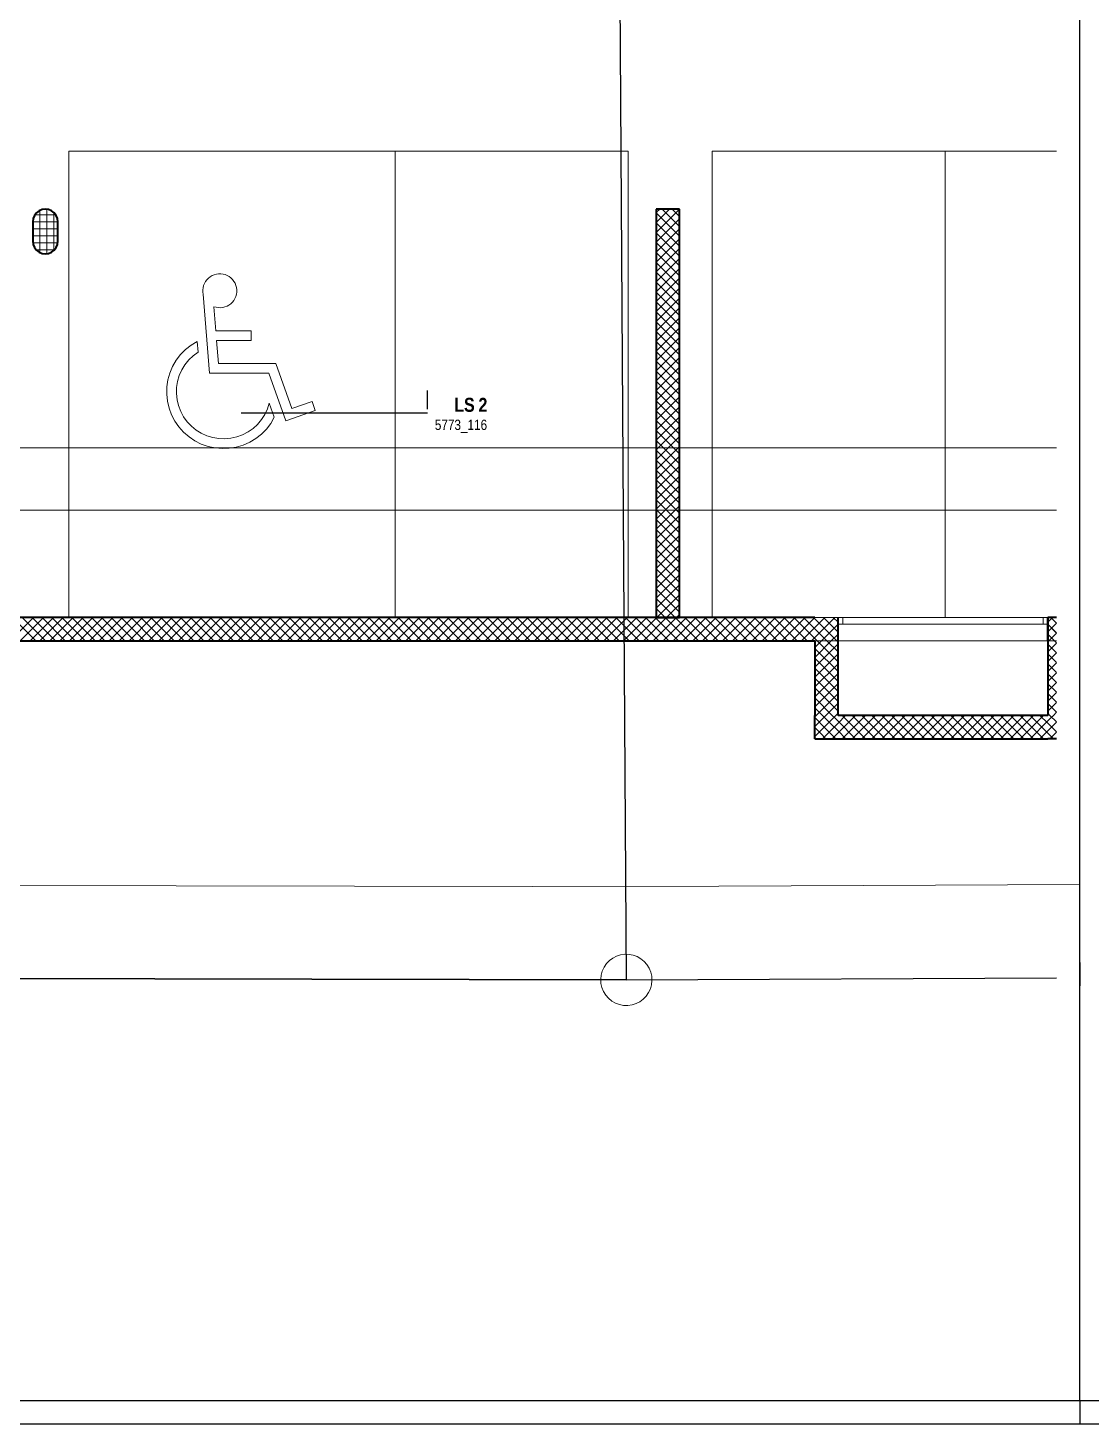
# Model space of a CAD drawing. Extents: x -1 to 1342, y -35 to 723.
# Drawn here: x 824.4 to 1052.4, y 0 to 299.5 of the extents above; entities that cross this region are included whole.
import ezdxf
from ezdxf.lldxf.tags import DXFTag

# ---------------------------------------------------------------- set-up
doc = ezdxf.new("R2010")
doc.units = 0
doc.layers.get('0').update_dxf_attribs({"lineweight": 18})
for name, color, linetype, lineweight in [('-1._UG_2_005 Situation', 7, 'Continuous', 18), ('-1._UG_3_000-2 Kataster Parzellenpunkte', 7, 'Continuous', 25), ('-1._UG_3_000-3 Kataster Parzellengrenzen', 7, 'Continuous', 25), ('-1._UG_3_010 Aussenwände', 7, 'Continuous', 25), ('-1._UG_3_010 Aussenwände Bauteilschraffuren', 7, 'Continuous', 25), ('-1._UG_3_010 Fenster', 7, 'Continuous', 25), ('-1._UG_3_015 Innenwände', 7, 'Continuous', 25), ('-1._UG_3_015 Innenwände Bauteilschraffuren', 7, 'Continuous', 25), ('-1._UG_3_020 Stützen', 7, 'Continuous', 25), ('-1._UG_3_020 Stützen Bauteilschraffuren', 7, 'Continuous', 25), ('-1._UG_3_027 Oberhalb', 7, 'Continuous', 25), ('-1._UG_3_035 Decken', 7, 'Continuous', 25), ('-1._UG_3_060 Möbel Einbau', 7, 'Continuous', 25), ('-1._UG_3_200 Schnittlinien', 7, 'Continuous', 25), ('910 Layout Planrahmen', 7, 'Continuous', 25)]:
    doc.layers.add(name, color=color, linetype=linetype, lineweight=lineweight)
doc.layers.add('GP_Kopf', color=7, linetype='Continuous', lineweight=25, true_color=0xffff80)
doc.styles.get("Standard").update_dxf_attribs({"font": 'arial.ttf'})
tags = doc.linetypes.add('Strich 1_0.5mm', pattern=[0.0055, 0.005, -0.0005]).pattern_tags.tags
tags[6:7] = [DXFTag(74, 4), DXFTag(75, 0), DXFTag(340, '0'), DXFTag(46, 1.0), DXFTag(50, 0.0), DXFTag(44, 0.0), DXFTag(45, 0.0)]
tags[4:5] = [DXFTag(74, 4), DXFTag(75, 0), DXFTag(340, '0'), DXFTag(46, 1.0), DXFTag(50, 0.0), DXFTag(44, 0.0), DXFTag(45, 0.0)]
tags = doc.linetypes.add('Strich 3_1mm Kanten', pattern=[0.004, 0.003, -0.001]).pattern_tags.tags
tags[6:7] = [DXFTag(74, 4), DXFTag(75, 0), DXFTag(340, '0'), DXFTag(46, 1.0), DXFTag(50, 0.0), DXFTag(44, 0.0), DXFTag(45, 0.0)]
tags[4:5] = [DXFTag(74, 4), DXFTag(75, 0), DXFTag(340, '0'), DXFTag(46, 1.0), DXFTag(50, 0.0), DXFTag(44, 0.0), DXFTag(45, 0.0)]
tags = doc.linetypes.add('Strichpunkt 3_1_1mm Achsen', pattern=[0.005, 0.003, -0.001, 0, -0.001]).pattern_tags.tags
tags[10:11] = [DXFTag(74, 4), DXFTag(75, 0), DXFTag(340, '0'), DXFTag(46, 1.0), DXFTag(50, 0.0), DXFTag(44, 0.0), DXFTag(45, 0.0)]
tags[8:9] = [DXFTag(74, 4), DXFTag(75, 0), DXFTag(340, '0'), DXFTag(46, 1.0), DXFTag(50, 0.0), DXFTag(44, 0.0), DXFTag(45, 0.0)]
tags[6:7] = [DXFTag(74, 4), DXFTag(75, 0), DXFTag(340, '0'), DXFTag(46, 1.0), DXFTag(50, 0.0), DXFTag(44, 0.0), DXFTag(45, 0.0)]
tags[4:5] = [DXFTag(74, 4), DXFTag(75, 0), DXFTag(340, '0'), DXFTag(46, 1.0), DXFTag(50, 0.0), DXFTag(44, 0.0), DXFTag(45, 0.0)]
tags = doc.linetypes.add('Strichpunkt 6_2_2mm Schnitt', pattern=[0.5, 0.3, -0.1, 0, -0.1]).pattern_tags.tags
tags[10:11] = [DXFTag(74, 4), DXFTag(75, 0), DXFTag(340, '0'), DXFTag(46, 1.0), DXFTag(50, 0.0), DXFTag(44, 0.0), DXFTag(45, 0.0)]
tags[8:9] = [DXFTag(74, 4), DXFTag(75, 0), DXFTag(340, '0'), DXFTag(46, 1.0), DXFTag(50, 0.0), DXFTag(44, 0.0), DXFTag(45, 0.0)]
tags[6:7] = [DXFTag(74, 4), DXFTag(75, 0), DXFTag(340, '0'), DXFTag(46, 1.0), DXFTag(50, 0.0), DXFTag(44, 0.0), DXFTag(45, 0.0)]
tags[4:5] = [DXFTag(74, 4), DXFTag(75, 0), DXFTag(340, '0'), DXFTag(46, 1.0), DXFTag(50, 0.0), DXFTag(44, 0.0), DXFTag(45, 0.0)]

# ---------------------------------------------------------------- blocks, each defined once
blk = doc.blocks.new('Polygon-A0SKLQGTLL')
at = {"color": 0, "linetype": 'ByBlock', "lineweight": -2, "ltscale": 0.25}
blk.add_line((1260, 0), (0, 0), dxfattribs=at)
blk = doc.blocks.new('Polygon-A0SKLQGZLL', base_point=(5, 5))
at = {"color": 0, "linetype": 'ByBlock', "lineweight": -2, "ltscale": 0.25}
blk.add_line((1255, 5), (5, 5), dxfattribs=at)
blk = doc.blocks.new('Blockreferenz-A0SKLQITLL', base_point=(106.71, 115.33))
at = {"color": 0, "linetype": 'ByBlock', "lineweight": -2, "ltscale": 130000}
for p, q in [((181.14, 116.78), (932.6, 115.33)), ((932.6, 115.33), (972.6, 115.38)), ((972.6, 115.38), (1050, 115.72))]:
    blk.add_line(p, q, dxfattribs=at)
blk = doc.blocks.new('Referenz-A0SKLQRXLL', base_point=(5, 5))
at = {"layer": '-1._UG_3_000-2 Kataster Parzellenpunkte', "color": 0, "linetype": 'Continuous', "lineweight": 13, "ltscale": 16.9}
for p, q in [((949.11, 99.42), (948.48, 98.77)), ((949.84, 99.96), (949.11, 99.42)), ((950.65, 100.37), (949.84, 99.96)), ((951.51, 100.65), (950.65, 100.37)), ((952.41, 100.78), (951.51, 100.65)), ((953.32, 100.76), (952.41, 100.78)), ((954.21, 100.59), (953.32, 100.76)), ((955.06, 100.27), (954.21, 100.59)), ((955.85, 99.82), (955.06, 100.27)), ((956.55, 99.25), (955.85, 99.82)), ((957.15, 98.56), (956.55, 99.25)), ((947.33, 96.32), (947.24, 95.42)), ((947.58, 97.19), (947.33, 96.32)), ((947.96, 98.02), (947.58, 97.19)), ((948.48, 98.77), (947.96, 98.02)), ((957.63, 97.79), (957.15, 98.56)), ((957.98, 96.95), (957.63, 97.79)), ((958.18, 96.07), (957.98, 96.95)), ((958.23, 95.16), (958.18, 96.07)), ((947.24, 95.42), (947.29, 94.51)), ((947.29, 94.51), (947.49, 93.62)), ((947.49, 93.62), (947.84, 92.78)), ((957.51, 92.56), (957.9, 93.38)), ((957.9, 93.38), (958.14, 94.26)), ((958.14, 94.26), (958.23, 95.16)), ((947.84, 92.78), (948.32, 92.01)), ((948.32, 92.01), (948.92, 91.33)), ((948.92, 91.33), (949.62, 90.75)), ((949.62, 90.75), (950.41, 90.3)), ((950.41, 90.3), (951.26, 89.99)), ((951.26, 89.99), (952.15, 89.82)), ((953.06, 89.8), (953.96, 89.93)), ((953.96, 89.93), (954.83, 90.2)), ((954.83, 90.2), (955.64, 90.61)), ((955.64, 90.61), (956.37, 91.16)), ((956.37, 91.16), (957, 91.81)), ((957, 91.81), (957.51, 92.56)), ((952.15, 89.82), (953.06, 89.8))]:
    blk.add_line(p, q, dxfattribs=at)
at = {"layer": '-1._UG_3_000-3 Kataster Parzellengrenzen', "color": 0, "linetype": 'Continuous', "lineweight": -2, "ltscale": 62.5}
for p, q in [((950.01, 500.35), (952.74, 95.29)), ((950.01, 500.35), (952.74, 95.29)), ((952.74, 95.29), (180.63, 96.78)), ((180.63, 96.78), (952.74, 95.29)), ((952.74, 95.29), (1045, 95.7)), ((952.74, 95.29), (1045, 95.7))]:
    blk.add_line(p, q, dxfattribs=at)
at = {"layer": '-1._UG_3_010 Aussenwände', "color": 0, "lineweight": 35}
for p, q in [((993.14, 173.03), (740.64, 173.03)), ((998.14, 171.63), (998.14, 173.03)), ((998.14, 168.03), (998.14, 171.63)), ((1045, 173.03), (1043.14, 173.03)), ((1043.14, 173.03), (1043.14, 168.03)), ((1045, 173.03), (1043.14, 173.03)), ((1043.14, 171.63), (1043.14, 173.03)), ((1043.14, 173.03), (1043.14, 168.03)), ((1043.14, 168.03), (1043.14, 171.63)), ((745.64, 168.03), (993.14, 168.03)), ((1043.14, 152.03), (998.14, 152.03)), ((993.14, 147.03), (1043.14, 147.03)), ((1045, 147.03), (1043.14, 147.03))]:
    blk.add_line(p, q, dxfattribs=at)
at = {"layer": '-1._UG_3_010 Aussenwände', "color": 0, "linetype": 'Strichpunkt 3_1_1mm Achsen', "lineweight": 13, "ltscale": 16.9}
for p, q in [((1043.14, 173.03), (998.14, 173.03)), ((998.14, 168.03), (998.14, 173.03)), ((998.14, 168.03), (1043.14, 168.03))]:
    blk.add_line(p, q, dxfattribs=at)
at = {"layer": '-1._UG_3_010 Aussenwände Bauteilschraffuren', "color": 0, "linetype": 'Continuous', "lineweight": 13, "ltscale": 0.0169}
for p, q in [((820.62, 168.03), (825.62, 173.03)), ((826.06, 168.03), (821.06, 173.03)), ((822.74, 168.03), (827.74, 173.03)), ((828.18, 168.03), (823.18, 173.03)), ((824.86, 168.03), (829.86, 173.03)), ((830.3, 168.03), (825.3, 173.03)), ((826.98, 168.03), (831.98, 173.03)), ((832.42, 168.03), (827.42, 173.03)), ((829.11, 168.03), (834.11, 173.03)), ((834.54, 168.03), (829.54, 173.03)), ((831.23, 168.03), (836.23, 173.03)), ((836.67, 168.03), (831.67, 173.03)), ((833.35, 168.03), (838.35, 173.03)), ((838.79, 168.03), (833.79, 173.03)), ((835.47, 168.03), (840.47, 173.03)), ((840.91, 168.03), (835.91, 173.03)), ((837.59, 168.03), (842.59, 173.03)), ((843.03, 168.03), (838.03, 173.03)), ((839.71, 168.03), (844.71, 173.03)), ((845.15, 168.03), (840.15, 173.03)), ((841.83, 168.03), (846.83, 173.03)), ((847.27, 168.03), (842.27, 173.03)), ((843.96, 168.03), (848.96, 173.03)), ((849.39, 168.03), (844.39, 173.03)), ((846.08, 168.03), (851.08, 173.03)), ((851.51, 168.03), (846.51, 173.03)), ((848.2, 168.03), (853.2, 173.03)), ((853.64, 168.03), (848.64, 173.03)), ((850.32, 168.03), (855.32, 173.03)), ((855.76, 168.03), (850.76, 173.03)), ((852.44, 168.03), (857.44, 173.03)), ((857.88, 168.03), (852.88, 173.03)), ((854.56, 168.03), (859.56, 173.03)), ((860, 168.03), (855, 173.03)), ((856.68, 168.03), (861.68, 173.03)), ((862.12, 168.03), (857.12, 173.03)), ((858.8, 168.03), (863.8, 173.03)), ((864.24, 168.03), (859.24, 173.03)), ((860.93, 168.03), (865.93, 173.03)), ((866.36, 168.03), (861.36, 173.03)), ((863.05, 168.03), (868.05, 173.03)), ((868.49, 168.03), (863.49, 173.03)), ((865.17, 168.03), (870.17, 173.03)), ((870.61, 168.03), (865.61, 173.03)), ((867.29, 168.03), (872.29, 173.03)), ((872.73, 168.03), (867.73, 173.03)), ((869.41, 168.03), (874.41, 173.03)), ((874.85, 168.03), (869.85, 173.03)), ((871.53, 168.03), (876.53, 173.03)), ((876.97, 168.03), (871.97, 173.03)), ((873.65, 168.03), (878.65, 173.03)), ((879.09, 168.03), (874.09, 173.03)), ((875.77, 168.03), (880.77, 173.03)), ((881.21, 168.03), (876.21, 173.03)), ((877.9, 168.03), (882.9, 173.03)), ((883.33, 168.03), (878.33, 173.03)), ((880.02, 168.03), (885.02, 173.03)), ((885.46, 168.03), (880.46, 173.03)), ((882.14, 168.03), (887.14, 173.03)), ((887.58, 168.03), (882.58, 173.03)), ((884.26, 168.03), (889.26, 173.03)), ((889.7, 168.03), (884.7, 173.03)), ((886.38, 168.03), (891.38, 173.03)), ((891.82, 168.03), (886.82, 173.03)), ((888.5, 168.03), (893.5, 173.03)), ((893.94, 168.03), (888.94, 173.03)), ((890.62, 168.03), (895.62, 173.03)), ((896.06, 168.03), (891.06, 173.03)), ((892.75, 168.03), (897.75, 173.03)), ((898.18, 168.03), (893.18, 173.03)), ((894.87, 168.03), (899.87, 173.03)), ((900.3, 168.03), (895.3, 173.03)), ((896.99, 168.03), (901.99, 173.03)), ((902.43, 168.03), (897.43, 173.03)), ((899.11, 168.03), (904.11, 173.03)), ((904.55, 168.03), (899.55, 173.03)), ((901.23, 168.03), (906.23, 173.03)), ((906.67, 168.03), (901.67, 173.03)), ((903.35, 168.03), (908.35, 173.03)), ((908.79, 168.03), (903.79, 173.03)), ((905.47, 168.03), (910.47, 173.03)), ((910.91, 168.03), (905.91, 173.03)), ((907.59, 168.03), (912.59, 173.03)), ((913.03, 168.03), (908.03, 173.03)), ((909.72, 168.03), (914.72, 173.03)), ((915.15, 168.03), (910.15, 173.03)), ((911.84, 168.03), (916.84, 173.03)), ((917.28, 168.03), (912.28, 173.03)), ((913.96, 168.03), (918.96, 173.03)), ((919.4, 168.03), (914.4, 173.03)), ((916.08, 168.03), (921.08, 173.03)), ((921.52, 168.03), (916.52, 173.03)), ((918.2, 168.03), (923.2, 173.03)), ((923.64, 168.03), (918.64, 173.03)), ((920.32, 168.03), (925.32, 173.03)), ((925.76, 168.03), (920.76, 173.03)), ((922.44, 168.03), (927.44, 173.03)), ((927.88, 168.03), (922.88, 173.03)), ((924.57, 168.03), (929.57, 173.03)), ((930, 168.03), (925, 173.03)), ((926.69, 168.03), (931.69, 173.03)), ((932.12, 168.03), (927.12, 173.03)), ((928.81, 168.03), (933.81, 173.03)), ((934.25, 168.03), (929.25, 173.03)), ((930.93, 168.03), (935.93, 173.03)), ((936.37, 168.03), (931.37, 173.03)), ((933.05, 168.03), (938.05, 173.03)), ((938.49, 168.03), (933.49, 173.03)), ((935.17, 168.03), (940.17, 173.03)), ((940.61, 168.03), (935.61, 173.03)), ((937.29, 168.03), (942.29, 173.03)), ((942.73, 168.03), (937.73, 173.03)), ((939.41, 168.03), (944.41, 173.03)), ((944.85, 168.03), (939.85, 173.03)), ((941.54, 168.03), (946.54, 173.03)), ((946.97, 168.03), (941.97, 173.03)), ((943.66, 168.03), (948.66, 173.03)), ((949.1, 168.03), (944.1, 173.03)), ((945.78, 168.03), (950.78, 173.03)), ((951.22, 168.03), (946.22, 173.03)), ((947.9, 168.03), (952.9, 173.03)), ((953.34, 168.03), (948.34, 173.03)), ((950.02, 168.03), (955.02, 173.03)), ((955.46, 168.03), (950.46, 173.03)), ((952.14, 168.03), (957.14, 173.03)), ((957.58, 168.03), (952.58, 173.03)), ((954.26, 168.03), (959.26, 173.03)), ((959.7, 168.03), (954.7, 173.03)), ((956.39, 168.03), (961.39, 173.03)), ((961.82, 168.03), (956.82, 173.03)), ((958.51, 168.03), (963.51, 173.03)), ((963.94, 168.03), (958.94, 173.03)), ((960.63, 168.03), (965.63, 173.03)), ((966.07, 168.03), (961.07, 173.03)), ((962.75, 168.03), (967.75, 173.03)), ((968.19, 168.03), (963.19, 173.03)), ((964.87, 168.03), (969.87, 173.03)), ((970.31, 168.03), (965.31, 173.03)), ((966.99, 168.03), (971.99, 173.03)), ((972.43, 168.03), (967.43, 173.03)), ((969.11, 168.03), (974.11, 173.03)), ((974.55, 168.03), (969.55, 173.03)), ((971.23, 168.03), (976.23, 173.03)), ((976.67, 168.03), (971.67, 173.03)), ((973.36, 168.03), (978.36, 173.03)), ((978.79, 168.03), (973.79, 173.03)), ((975.48, 168.03), (980.48, 173.03)), ((980.91, 168.03), (975.91, 173.03)), ((977.6, 168.03), (982.6, 173.03)), ((983.04, 168.03), (978.04, 173.03)), ((979.72, 168.03), (984.72, 173.03)), ((985.16, 168.03), (980.16, 173.03)), ((981.84, 168.03), (986.84, 173.03)), ((987.28, 168.03), (982.28, 173.03)), ((983.96, 168.03), (988.96, 173.03)), ((989.4, 168.03), (984.4, 173.03)), ((986.08, 168.03), (991.08, 173.03)), ((991.52, 168.03), (986.52, 173.03)), ((988.2, 168.03), (993.2, 173.03)), ((993.64, 168.03), (988.64, 173.03)), ((990.33, 168.03), (995.33, 173.03)), ((995.76, 168.03), (990.76, 173.03)), ((992.45, 168.03), (997.45, 173.03)), ((997.89, 168.03), (992.89, 173.03)), ((994.57, 168.03), (998.14, 171.6)), ((998.14, 169.89), (995.01, 173.03)), ((998.14, 172.02), (997.13, 173.03)), ((1043.14, 172.05), (1044.12, 173.03)), ((1043.14, 169.93), (1045, 171.79)), ((1045, 169.7), (1043.14, 171.56)), ((1045, 171.83), (1043.8, 173.03)), ((996.69, 168.03), (998.14, 169.48)), ((1044.55, 168.03), (1043.14, 169.44)), ((1043.36, 168.03), (1045, 169.67)), ((993.14, 151.75), (993.42, 152.03)), ((993.14, 149.63), (995.54, 152.03)), ((993.14, 147.51), (997.66, 152.03)), ((995.41, 149.29), (993.14, 151.56)), ((994.78, 147.03), (998.14, 150.39)), ((996.47, 150.35), (994.79, 152.03)), ((998.14, 148.68), (996.47, 150.35)), ((997.53, 151.42), (996.91, 152.03)), ((998.14, 150.8), (997.53, 151.42)), ((998.14, 150.39), (999.78, 152.03)), ((998.14, 148.27), (1001.9, 152.03)), ((1001.91, 147.03), (998.14, 150.8)), ((999.02, 147.03), (1004.02, 152.03)), ((1004.04, 147.03), (999.04, 152.03)), ((1001.15, 147.03), (1006.15, 152.03)), ((1006.16, 147.03), (1001.16, 152.03)), ((1003.27, 147.03), (1008.27, 152.03)), ((1008.28, 147.03), (1003.28, 152.03)), ((1005.39, 147.03), (1010.39, 152.03)), ((1010.4, 147.03), (1005.4, 152.03)), ((1007.51, 147.03), (1012.51, 152.03)), ((1012.52, 147.03), (1007.52, 152.03)), ((1009.63, 147.03), (1014.63, 152.03)), ((1014.64, 147.03), (1009.64, 152.03)), ((1011.75, 147.03), (1016.75, 152.03)), ((1016.76, 147.03), (1011.76, 152.03)), ((1013.87, 147.03), (1018.87, 152.03)), ((1018.89, 147.03), (1013.89, 152.03)), ((1016, 147.03), (1021, 152.03)), ((1021.01, 147.03), (1016.01, 152.03)), ((1018.12, 147.03), (1023.12, 152.03)), ((1023.13, 147.03), (1018.13, 152.03)), ((1020.24, 147.03), (1025.24, 152.03)), ((1025.25, 147.03), (1020.25, 152.03)), ((1022.36, 147.03), (1027.36, 152.03)), ((1027.37, 147.03), (1022.37, 152.03)), ((1024.48, 147.03), (1029.48, 152.03)), ((1029.49, 147.03), (1024.49, 152.03)), ((1026.6, 147.03), (1031.6, 152.03)), ((1031.61, 147.03), (1026.61, 152.03)), ((1028.72, 147.03), (1033.72, 152.03)), ((1033.73, 147.03), (1028.73, 152.03)), ((1030.84, 147.03), (1035.84, 152.03)), ((1035.86, 147.03), (1030.86, 152.03)), ((1032.97, 147.03), (1037.97, 152.03)), ((1037.98, 147.03), (1032.98, 152.03)), ((1035.09, 147.03), (1040.09, 152.03)), ((1040.1, 147.03), (1035.1, 152.03)), ((1037.21, 147.03), (1042.21, 152.03)), ((1042.22, 147.03), (1037.22, 152.03)), ((1039.33, 147.03), (1043.14, 150.84)), ((1043.14, 148.23), (1039.34, 152.03)), ((1043.14, 150.35), (1041.46, 152.03)), ((994.35, 148.23), (993.14, 149.44)), ((993.29, 147.17), (993.14, 147.32)), ((993.43, 147.03), (993.29, 147.17)), ((995.55, 147.03), (994.35, 148.23)), ((997.67, 147.03), (995.41, 149.29)), ((996.9, 147.03), (998.14, 148.27)), ((999.79, 147.03), (998.14, 148.68)), ((1041.45, 147.03), (1043.14, 148.72))]:
    blk.add_line(p, q, dxfattribs=at)
at = {"layer": '-1._UG_3_010 Fenster', "color": 0, "lineweight": 13}
for p, q in [((998.14, 173.03), (999.14, 173.03)), ((998.14, 173.03), (1043.14, 173.03)), ((999.14, 171.63), (998.14, 171.63)), ((999.14, 173.03), (999.14, 171.63)), ((999.14, 173.03), (1042.14, 173.03)), ((1042.14, 171.63), (999.14, 171.63)), ((1042.14, 173.03), (1043.14, 173.03)), ((1042.14, 171.63), (1042.14, 173.03)), ((1043.14, 171.63), (1042.14, 171.63)), ((998.14, 168.03), (1043.14, 168.03))]:
    blk.add_line(p, q, dxfattribs=at)
at = {"layer": '-1._UG_3_010 Fenster', "color": 0, "lineweight": 35}
for p, q in [((998.14, 171.63), (998.14, 173.03)), ((998.14, 171.63), (998.14, 173.03)), ((998.14, 168.03), (998.14, 171.63)), ((1043.14, 171.63), (1043.14, 173.03)), ((1043.14, 171.63), (1043.14, 173.03)), ((1043.14, 168.03), (1043.14, 171.63))]:
    blk.add_line(p, q, dxfattribs=at)
at = {"layer": '-1._UG_3_015 Innenwände', "color": 0, "lineweight": 35}
for p, q in [((964.14, 260.63), (959.14, 260.63)), ((959.14, 260.63), (959.14, 173.03)), ((964.14, 173.03), (964.14, 260.63)), ((959.14, 173.03), (964.14, 173.03)), ((993.14, 168.03), (993.14, 152.03)), ((998.14, 152.03), (998.14, 168.03)), ((1043.14, 168.03), (1043.14, 152.03)), ((993.14, 147.03), (993.14, 152.03))]:
    blk.add_line(p, q, dxfattribs=at)
at = {"layer": '-1._UG_3_015 Innenwände Bauteilschraffuren', "color": 0, "linetype": 'Continuous', "lineweight": 13, "ltscale": 0.0169}
for p, q in [((959.14, 259.88), (959.89, 260.63)), ((959.14, 257.76), (962.01, 260.63)), ((959.14, 255.64), (964.13, 260.63)), ((964.14, 256.93), (960.44, 260.63)), ((964.14, 259.05), (962.56, 260.63)), ((964.14, 254.81), (959.14, 259.81)), ((959.14, 253.52), (964.14, 258.52)), ((964.14, 252.68), (959.14, 257.68)), ((959.14, 251.39), (964.14, 256.39)), ((964.14, 250.56), (959.14, 255.56)), ((959.14, 249.27), (964.14, 254.27)), ((964.14, 248.44), (959.14, 253.44)), ((959.14, 247.15), (964.14, 252.15)), ((964.14, 246.32), (959.14, 251.32)), ((959.14, 245.03), (964.14, 250.03)), ((964.14, 244.2), (959.14, 249.2)), ((959.14, 242.91), (964.14, 247.91)), ((964.14, 242.08), (959.14, 247.08)), ((959.14, 240.79), (964.14, 245.79)), ((964.14, 239.96), (959.14, 244.96)), ((959.14, 238.67), (964.14, 243.67)), ((964.14, 237.83), (959.14, 242.83)), ((959.14, 236.55), (964.14, 241.55)), ((964.14, 235.71), (959.14, 240.71)), ((959.14, 234.42), (964.14, 239.42)), ((964.14, 233.59), (959.14, 238.59)), ((959.14, 232.3), (964.14, 237.3)), ((964.14, 231.47), (959.14, 236.47)), ((959.14, 230.18), (964.14, 235.18)), ((964.14, 229.35), (959.14, 234.35)), ((959.14, 228.06), (964.14, 233.06)), ((964.14, 227.23), (959.14, 232.23)), ((959.14, 225.94), (964.14, 230.94)), ((964.14, 225.11), (959.14, 230.11)), ((959.14, 223.82), (964.14, 228.82)), ((964.14, 222.99), (959.14, 227.99)), ((959.14, 221.7), (964.14, 226.7)), ((964.14, 220.86), (959.14, 225.86)), ((959.14, 219.57), (964.14, 224.57)), ((964.14, 218.74), (959.14, 223.74)), ((959.14, 217.45), (964.14, 222.45)), ((964.14, 216.62), (959.14, 221.62)), ((959.14, 215.33), (964.14, 220.33)), ((964.14, 214.5), (959.14, 219.5)), ((959.14, 213.21), (964.14, 218.21)), ((964.14, 212.38), (959.14, 217.38)), ((959.14, 211.09), (964.14, 216.09)), ((964.14, 210.26), (959.14, 215.26)), ((959.14, 208.97), (964.14, 213.97)), ((964.14, 208.14), (959.14, 213.14)), ((959.14, 206.85), (964.14, 211.85)), ((964.14, 206.02), (959.14, 211.02)), ((959.14, 204.73), (964.14, 209.73)), ((964.14, 203.89), (959.14, 208.89)), ((959.14, 202.6), (964.14, 207.6)), ((964.14, 201.77), (959.14, 206.77)), ((959.14, 200.48), (964.14, 205.48)), ((964.14, 199.65), (959.14, 204.65)), ((959.14, 198.36), (964.14, 203.36)), ((964.14, 197.53), (959.14, 202.53)), ((959.14, 196.24), (964.14, 201.24)), ((964.14, 195.41), (959.14, 200.41)), ((959.14, 194.12), (964.14, 199.12)), ((964.14, 193.29), (959.14, 198.29)), ((959.14, 192), (964.14, 197)), ((964.14, 191.17), (959.14, 196.17)), ((959.14, 189.88), (964.14, 194.88)), ((964.14, 189.04), (959.14, 194.04)), ((959.14, 187.75), (964.14, 192.75)), ((964.14, 186.92), (959.14, 191.92)), ((959.14, 185.63), (964.14, 190.63)), ((964.14, 184.8), (959.14, 189.8)), ((959.14, 183.51), (964.14, 188.51)), ((964.14, 182.68), (959.14, 187.68)), ((959.14, 181.39), (964.14, 186.39)), ((964.14, 180.56), (959.14, 185.56)), ((959.14, 179.27), (964.14, 184.27)), ((964.14, 178.44), (959.14, 183.44)), ((959.14, 177.15), (964.14, 182.15)), ((964.14, 176.32), (959.14, 181.32)), ((959.14, 175.03), (964.14, 180.03)), ((964.14, 174.2), (959.14, 179.2)), ((963.19, 173.03), (959.14, 177.07)), ((959.26, 173.03), (964.14, 177.91)), ((961.07, 173.03), (959.14, 174.95)), ((961.39, 173.03), (964.14, 175.78)), ((963.51, 173.03), (964.14, 173.66)), ((1043.14, 172.05), (1044.12, 173.03)), ((1043.14, 169.93), (1045, 171.79)), ((1044.91, 169.8), (1043.14, 171.56)), ((1045, 171.83), (1043.8, 173.03)), ((993.14, 166.6), (994.57, 168.03)), ((993.14, 164.48), (996.69, 168.03)), ((998.14, 163.53), (993.64, 168.03)), ((998.14, 165.65), (995.76, 168.03)), ((998.14, 167.77), (997.89, 168.03)), ((1043.85, 168.73), (1043.14, 169.44)), ((1043.14, 167.81), (1043.36, 168.03)), ((1045, 167.58), (1044.55, 168.03)), ((993.14, 162.36), (998.14, 167.36)), ((998.14, 161.41), (993.14, 166.41)), ((993.14, 160.24), (998.14, 165.24)), ((1043.14, 165.69), (1045, 167.55)), ((1045, 165.46), (1043.14, 167.32)), ((1043.14, 163.57), (1045, 165.43)), ((1045, 163.34), (1043.14, 165.2)), ((998.14, 159.29), (993.14, 164.29)), ((993.14, 158.12), (998.14, 163.12)), ((998.14, 157.17), (993.14, 162.17)), ((1043.14, 161.45), (1045, 163.3)), ((1045, 161.22), (1043.14, 163.08)), ((993.14, 155.99), (998.14, 160.99)), ((998.14, 155.04), (993.14, 160.04)), ((993.14, 153.87), (998.14, 158.87)), ((1043.14, 159.32), (1045, 161.18)), ((1045, 159.1), (1043.14, 160.96)), ((1043.14, 157.2), (1045, 159.06)), ((1045, 156.98), (1043.14, 158.83)), ((998.14, 152.92), (993.14, 157.92)), ((996.91, 152.03), (993.14, 155.8)), ((993.42, 152.03), (998.14, 156.75)), ((1043.14, 155.08), (1045, 156.94)), ((1045, 154.85), (1043.14, 156.71)), ((994.79, 152.03), (993.14, 153.68)), ((995.54, 152.03), (998.14, 154.63)), ((1043.14, 152.96), (1045, 154.82)), ((1045, 152.73), (1043.14, 154.59)), ((997.66, 152.03), (998.14, 152.51)), ((1043.58, 152.03), (1043.14, 152.47)), ((1043.14, 150.84), (1043.74, 151.43)), ((1043.14, 148.72), (1044.8, 150.37)), ((1045, 148.49), (1043.14, 150.35)), ((1045, 150.61), (1043.58, 152.03)), ((1043.74, 151.43), (1044.33, 152.03)), ((1044.33, 152.03), (1045, 152.7)), ((1044.8, 150.37), (1045, 150.58)), ((1044.34, 147.03), (1043.14, 148.23)), ((1043.57, 147.03), (1045, 148.46))]:
    blk.add_line(p, q, dxfattribs=at)
at = {"layer": '-1._UG_3_020 Stützen', "color": 0, "linetype": 'Continuous', "lineweight": 35, "ltscale": 122.499998}
for p, q in [((828.14, 260.63), (827.44, 260.54)), ((828.84, 260.54), (828.14, 260.63)), ((825.53, 258.63), (825.44, 257.93)), ((825.44, 257.93), (825.44, 253.73)), ((825.8, 259.28), (825.53, 258.63)), ((826.23, 259.84), (825.8, 259.28)), ((826.79, 260.27), (826.23, 259.84)), ((827.44, 260.54), (826.79, 260.27)), ((829.49, 260.27), (828.84, 260.54)), ((830.05, 259.84), (829.49, 260.27)), ((830.48, 259.28), (830.05, 259.84)), ((830.75, 258.63), (830.48, 259.28)), ((830.84, 257.93), (830.75, 258.63)), ((830.84, 253.73), (830.84, 257.93)), ((825.44, 253.73), (825.53, 253.03)), ((825.53, 253.03), (825.8, 252.38)), ((825.8, 252.38), (826.23, 251.82)), ((826.23, 251.82), (826.79, 251.39)), ((829.49, 251.39), (830.05, 251.82)), ((830.05, 251.82), (830.48, 252.38)), ((830.48, 252.38), (830.75, 253.03)), ((830.75, 253.03), (830.84, 253.73)), ((826.79, 251.39), (827.44, 251.12)), ((827.44, 251.12), (828.14, 251.03)), ((828.14, 251.03), (828.84, 251.12)), ((828.84, 251.12), (829.49, 251.39))]:
    blk.add_line(p, q, dxfattribs=at)
at = {"layer": '-1._UG_3_020 Stützen Bauteilschraffuren', "color": 0, "linetype": 'Continuous', "lineweight": 13, "ltscale": 0.0169}
for p, q in [((828.44, 260.6), (828.44, 251.05)), ((830.84, 257.93), (825.44, 257.93)), ((830.38, 259.43), (825.9, 259.43)), ((826.94, 260.34), (826.94, 251.31)), ((829.94, 259.93), (829.94, 251.73)), ((830.84, 256.43), (825.44, 256.43)), ((830.84, 254.93), (825.44, 254.93)), ((830.82, 253.43), (825.46, 253.43)), ((830.14, 251.93), (826.14, 251.93))]:
    blk.add_line(p, q, dxfattribs=at)
at = {"layer": '-1._UG_3_027 Oberhalb', "color": 0, "linetype": 'Strichpunkt 6_2_2mm Schnitt', "lineweight": 13, "ltscale": 16.9}
blk.add_line((1045, 196.03), (721.54, 196.03), dxfattribs=at)
at = {"layer": '-1._UG_3_035 Decken', "color": 0, "linetype": 'Continuous', "lineweight": 13, "ltscale": 16.9}
for p, q in [((652.14, 209.43), (1045, 209.43)), ((1045, 168.03), (652.14, 168.03)), ((1045, 168.03), (652.14, 168.03)), ((1045, 168.03), (652.14, 168.03)), ((1043.14, 168.03), (998.14, 168.03)), ((998.14, 168.03), (998.14, 152.03)), ((998.14, 152.03), (998.14, 168.03)), ((998.14, 168.03), (1043.14, 168.03)), ((1043.14, 152.03), (1043.14, 168.03)), ((1043.14, 168.03), (1043.14, 152.03)), ((998.14, 152.03), (1043.14, 152.03)), ((1043.14, 152.03), (998.14, 152.03))]:
    blk.add_line(p, q, dxfattribs=at)
at = {"layer": '-1._UG_3_035 Decken', "color": 0, "linetype": 'Strich 3_1mm Kanten', "lineweight": 13, "ltscale": 2197}
blk.add_line((1045, 168.03), (652.14, 168.03), dxfattribs=at)
at = {"layer": '-1._UG_3_060 Möbel Einbau', "color": 0, "lineweight": 13}
for p, q in [((833.14, 173.03), (833.14, 273.03)), ((903.14, 273.03), (833.14, 273.03)), ((903.14, 173.03), (903.14, 273.03)), ((953.14, 273.03), (903.14, 273.03)), ((903.14, 173.03), (903.14, 273.03)), ((953.14, 173.03), (953.14, 273.03)), ((971.14, 173.03), (971.14, 273.03)), ((1021.14, 273.03), (971.14, 273.03)), ((1021.14, 173.03), (1021.14, 273.03)), ((1021.14, 173.03), (1021.14, 273.03)), ((1045, 273.03), (1021.14, 273.03)), ((861.98, 242.38), (863.34, 225.41)), ((864.7, 234.53), (864.29, 239.7)), ((872.27, 234.53), (864.7, 234.53)), ((872.27, 232.44), (872.27, 234.53)), ((860.89, 229.96), (860.71, 232.26)), ((865.27, 227.49), (864.87, 232.44)), ((864.87, 232.44), (872.27, 232.44)), ((863.34, 225.41), (876.08, 225.41)), ((877.55, 227.49), (865.27, 227.49)), ((876.08, 225.41), (879.74, 215.18)), ((881, 217.84), (877.55, 227.49)), ((877.24, 215.98), (876.16, 219.01)), ((885.33, 219.39), (881, 217.84)), ((886.04, 217.43), (885.33, 219.39)), ((879.74, 215.18), (886.04, 217.43)), ((903.14, 173.03), (833.14, 173.03)), ((953.14, 173.03), (903.14, 173.03)), ((1021.14, 173.03), (971.14, 173.03)), ((1045, 173.03), (1021.14, 173.03))]:
    blk.add_line(p, q, dxfattribs=at)
at = {"layer": '-1._UG_3_060 Möbel Einbau', "color": 0, "linetype": 'Continuous', "lineweight": 13, "ltscale": 16.9}
for p, q in [((863.11, 245.83), (862.78, 245.48)), ((863.49, 246.12), (863.11, 245.83)), ((863.9, 246.37), (863.49, 246.12)), ((864.35, 246.56), (863.9, 246.37)), ((864.81, 246.69), (864.35, 246.56)), ((865.29, 246.75), (864.81, 246.69)), ((865.77, 246.76), (865.29, 246.75)), ((866.25, 246.7), (865.77, 246.76)), ((866.71, 246.57), (866.25, 246.7)), ((867.16, 246.39), (866.71, 246.57)), ((867.57, 246.15), (867.16, 246.39)), ((867.95, 245.86), (867.57, 246.15)), ((868.29, 245.52), (867.95, 245.86)), ((861.97, 243.76), (861.91, 243.28)), ((861.91, 243.28), (861.92, 242.83)), ((861.92, 242.83), (861.98, 242.38)), ((862.08, 244.23), (861.97, 243.76)), ((862.26, 244.67), (862.08, 244.23)), ((862.49, 245.09), (862.26, 244.67)), ((862.78, 245.48), (862.49, 245.09)), ((868.59, 245.13), (868.29, 245.52)), ((868.83, 244.72), (868.59, 245.13)), ((869.01, 244.27), (868.83, 244.72)), ((869.13, 243.81), (869.01, 244.27)), ((869.12, 242.37), (869.18, 242.85)), ((869.19, 243.33), (869.13, 243.81)), ((869.18, 242.85), (869.19, 243.33)), ((864.29, 239.7), (864.75, 239.57)), ((866.18, 239.53), (866.65, 239.65)), ((866.65, 239.65), (867.1, 239.82)), ((867.1, 239.82), (867.52, 240.05)), ((867.52, 240.05), (867.91, 240.34)), ((867.91, 240.34), (868.25, 240.68)), ((868.25, 240.68), (868.55, 241.05)), ((868.55, 241.05), (868.8, 241.47)), ((868.8, 241.47), (868.99, 241.91)), ((868.99, 241.91), (869.12, 242.37)), ((864.75, 239.57), (865.23, 239.49)), ((865.23, 239.49), (865.71, 239.48)), ((865.71, 239.48), (866.18, 239.53)), ((859.4, 231.46), (858.2, 230.51)), ((860.71, 232.26), (859.4, 231.46)), ((856.2, 228.21), (855.44, 226.88)), ((857.13, 229.42), (856.2, 228.21)), ((858.2, 230.51), (857.13, 229.42)), ((858.89, 228.27), (858.07, 227.24)), ((859.83, 229.18), (858.89, 228.27)), ((860.89, 229.96), (859.83, 229.18)), ((854.84, 225.47), (854.43, 224)), ((855.44, 226.88), (854.84, 225.47)), ((856.86, 224.92), (856.49, 223.66)), ((857.39, 226.12), (856.86, 224.92)), ((858.07, 227.24), (857.39, 226.12)), ((854.21, 222.49), (854.17, 220.96)), ((854.43, 224), (854.21, 222.49)), ((856.29, 222.36), (856.25, 221.05)), ((856.49, 223.66), (856.29, 222.36)), ((854.17, 220.96), (854.33, 219.44)), ((854.33, 219.44), (854.68, 217.95)), ((856.25, 221.05), (856.39, 219.75)), ((856.39, 219.75), (856.69, 218.47)), ((875.76, 217.76), (876.16, 219.01)), ((854.68, 217.95), (855.21, 216.52)), ((855.21, 216.52), (855.91, 215.16)), ((856.69, 218.47), (857.16, 217.25)), ((857.16, 217.25), (857.78, 216.09)), ((857.78, 216.09), (858.55, 215.03)), ((874.5, 215.47), (875.2, 216.57)), ((875.2, 216.57), (875.76, 217.76)), ((876.47, 214.66), (877.24, 215.98)), ((855.91, 215.16), (856.78, 213.9)), ((856.78, 213.9), (857.8, 212.76)), ((857.8, 212.76), (858.96, 211.76)), ((858.55, 215.03), (859.45, 214.07)), ((859.45, 214.07), (860.46, 213.24)), ((860.46, 213.24), (861.58, 212.54)), ((870.45, 212.21), (871.61, 212.82)), ((871.61, 212.82), (872.68, 213.58)), ((872.68, 213.58), (873.65, 214.46)), ((873.65, 214.46), (874.5, 215.47)), ((874.47, 212.36), (875.54, 213.45)), ((875.54, 213.45), (876.47, 214.66)), ((858.96, 211.76), (860.23, 210.91)), ((860.23, 210.91), (861.59, 210.23)), ((861.58, 212.54), (862.77, 212)), ((861.59, 210.23), (863.04, 209.72)), ((862.77, 212), (864.03, 211.62)), ((863.04, 209.72), (864.53, 209.4)), ((864.03, 211.62), (865.32, 211.4)), ((865.32, 211.4), (866.63, 211.35)), ((866.63, 211.35), (867.94, 211.47)), ((867.94, 211.47), (869.22, 211.76)), ((869.09, 209.57), (870.56, 210.01)), ((869.22, 211.76), (870.45, 212.21)), ((870.56, 210.01), (871.96, 210.63)), ((871.96, 210.63), (873.27, 211.41)), ((873.27, 211.41), (874.47, 212.36)), ((864.53, 209.4), (866.05, 209.27)), ((866.05, 209.27), (867.58, 209.32)), ((867.58, 209.32), (869.09, 209.57))]:
    blk.add_line(p, q, dxfattribs=at)
at = {"layer": '-1._UG_3_200 Schnittlinien', "color": 0, "lineweight": -2}
blk.add_line((910.13, 217.71), (910.13, 221.71), dxfattribs=at)
at = {"layer": '-1._UG_3_200 Schnittlinien', "color": 0, "linetype": 'Strichpunkt 6_2_2mm Schnitt', "lineweight": -2, "ltscale": 62.5}
blk.add_line((870.13, 216.91), (910.13, 216.91), dxfattribs=at)
at = {"layer": '910 Layout Planrahmen', "color": 0, "lineweight": 13}
blk.add_line((1050, 595.03), (1050, 5), dxfattribs=at)
at = {"layer": '-1._UG_3_200 Schnittlinien', "color": 0, "linetype": 'Continuous', "lineweight": 13, "ltscale": 0.0169, "attachment_point": 1}
for s, insert, char_height in [('{\\fArial Narrow|b1|i0;LS}', (915.83, 220.15), 3), ('{\\fArial Narrow|b1|i0;2}', (921.03, 220.15), 3), ('{\\fArial Narrow;5773_116}', (911.67, 215.46), 2.2)]:
    blk.add_mtext(s, dxfattribs=dict(at, insert=insert, char_height=char_height))

msp = doc.modelspace()

# ---------------------------------------------------------------- linework, layer by layer
at = {"layer": 'GP_Kopf', "ltscale": 0.25}
for p, q in [((1050, 5), (1050, 595.03)), ((1050, 99), (1050, 94)), ((1050, 5), (1050, 0))]:
    msp.add_line(p, q, dxfattribs=at)

# ---------------------------------------------------------------- block references
at = {"layer": '-1._UG_2_005 Situation', "color": 9, "linetype": 'Strich 1_0.5mm', "lineweight": 13, "ltscale": 130, "true_color": 0xc0c0c0}
msp.add_blockref('Blockreferenz-A0SKLQITLL', (106.71, 115.33), dxfattribs=at)
at = {"color": 8, "lineweight": 25, "ltscale": 0.25, "true_color": 0x808080}
msp.add_blockref('Referenz-A0SKLQRXLL', (5, 5), dxfattribs=at)
at = {"layer": 'GP_Kopf', "ltscale": 0.25}
for name, p in [('Polygon-A0SKLQGTLL', (0, 0)), ('Polygon-A0SKLQGZLL', (5, 5))]:
    msp.add_blockref(name, p, dxfattribs=at)

doc.saveas('drawing.dxf')
